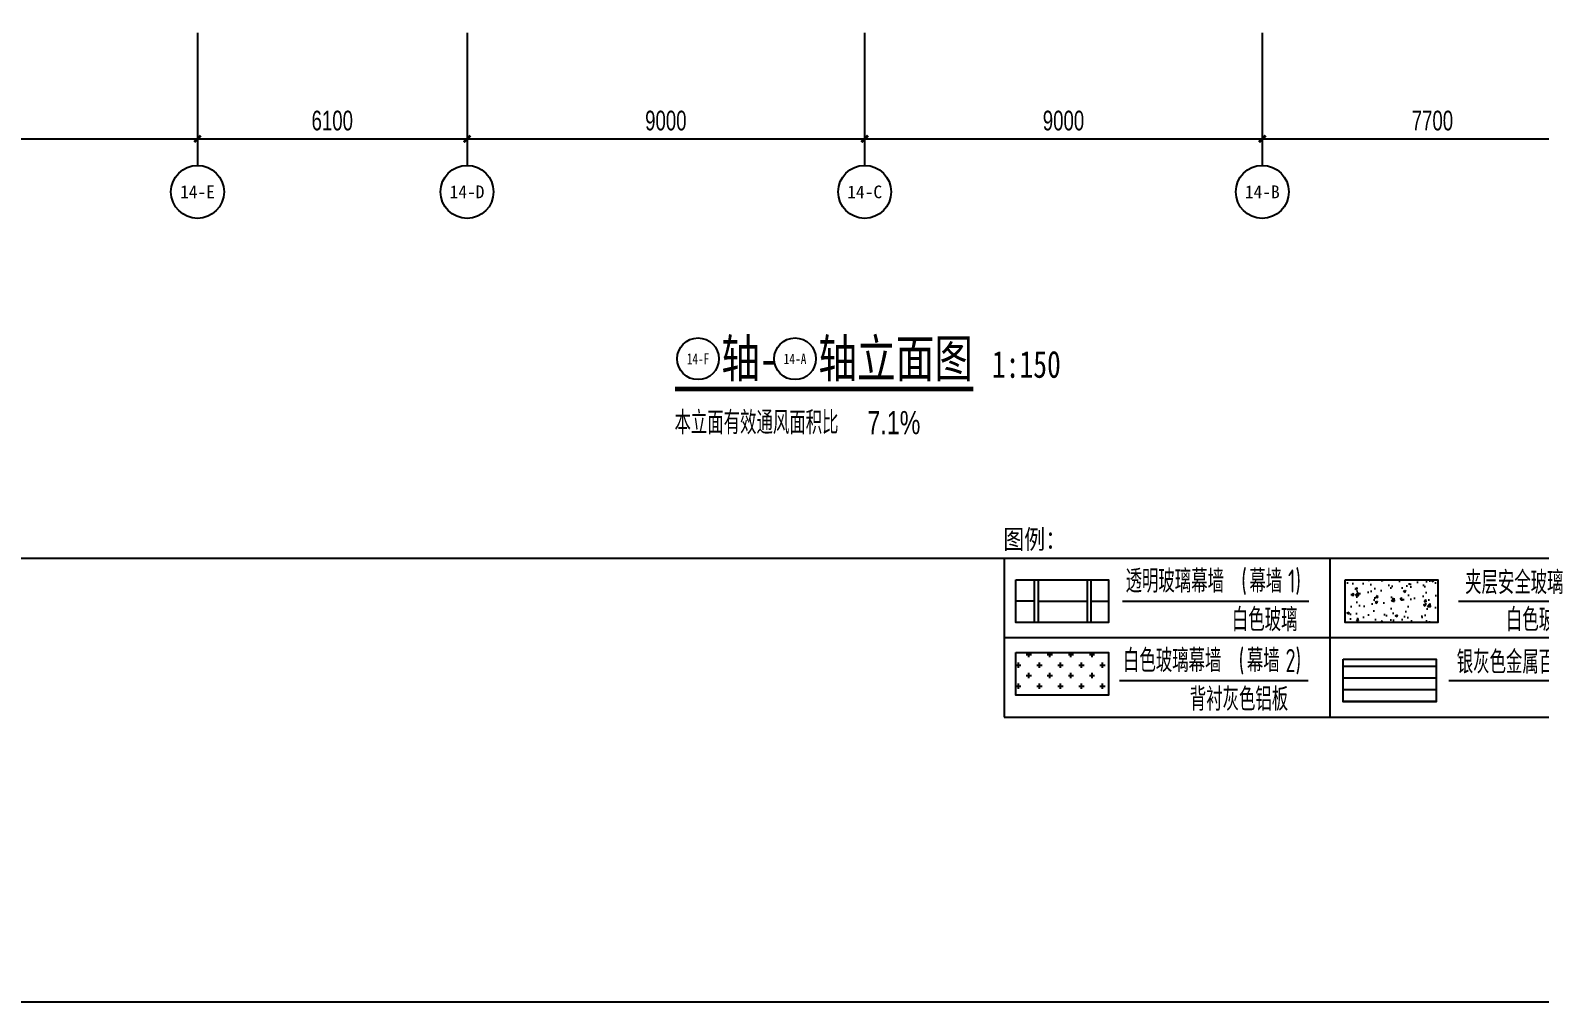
# Model space of a CAD drawing. Extents: x -483182 to 812890, y -390528 to -214858.
# Drawn here: x 405104 to 439272, y -343892 to -321887 of the extents above; entities that cross this region are included whole.
import ezdxf
from ezdxf.enums import TextEntityAlignment as Align

# ---------------------------------------------------------------- set-up
doc = ezdxf.new("R2010")
doc.units = 0
doc.header["$LTSCALE"] = 1000
doc.header["$MEASUREMENT"] = 0
for name, color, linetype in [('01-标注_轴线坐标', 132, 'Continuous'), ('02-TEXT_标注', 130, 'Continuous'), ('02-TEXT_轴号', 7, 'Continuous'), ('AXIS_TEXT', 7, 'Continuous'), ('DIM_SYMB', 3, 'Continuous'), ('X-立面图例$0$01-标注_符号', 200, 'Continuous'), ('X-立面图例$0$02-TEXT_标注', 130, 'Continuous'), ('X-立面图例$0$03-表格_197', 197, 'Continuous'), ('X-立面图例$0$05-填充_156', 156, 'Continuous'), ('X-立面图例$0$05-填充_天正', 26, 'Continuous'), ('X-立面图例$0$A-0-图名图例', 2, 'Continuous'), ('X-立面图例$0$A-C_窗', 140, 'Continuous'), ('建-标注-文本', 254, 'Continuous')]:
    doc.layers.add(name, color=color, linetype=linetype)
doc.layers.add('04-不打印_辅助线', color=165, linetype='Continuous', plot=False)
doc.styles.add('_TCH_AXIS', font='STXIHEI_0.TTF', dxfattribs={"width": 0.75})
doc.styles.add('_TCH_DIM_T3', font='ros.shx', dxfattribs={"width": 0.705882, "bigfont": 'jd.shx'})
doc.styles.add('_TCH_LABEL', font='ros.shx', dxfattribs={"width": 0.75, "bigfont": 'jd.shx'})
doc.styles.add('COMPLEX', font='COMPLEX')
doc.styles.get("Standard").update_dxf_attribs({"font": 'STXIHEI_0.TTF', "width": 0.75})
doc.styles.add('X-立面图例$0$_TCH_LABEL', font='ROS1', dxfattribs={"width": 0.75, "bigfont": 'JD'})
doc.styles.add('X-立面图例$0$HT_HWXH', font='STXIHEI_0.TTF', dxfattribs={"width": 0.8})
doc.dimstyles.new('_TCH_ARCH&&150', dxfattribs={"dimtxt": 446.25, "dimasz": 150, "dimexe": 375, "dimexo": 450, "dimgap": 189.375, "dimtad": 1, "dimdec": 0, "dimzin": 0, "dimdsep": 46, "dimtxsty": '_TCH_DIM_T3', "dimblk": 'ARCHTICK', "dimcen": 0.09, "dimclrt": 7, "dimazin": 2, "dimtfac": 1, "dimtdec": 0, "dimtix": 1, "dimtmove": 2, "dimatfit": 3, "dimfxl": 0, "dimtolj": 1, "dimtzin": 0, "dimarcsym": 0})

# ---------------------------------------------------------------- blocks, each defined once
blk = doc.blocks.new('X-立面图例')
at = {"layer": 'X-立面图例$0$05-填充_156'}
h = blk.add_hatch(dxfattribs=at)
h.set_pattern_fill('CROSS', color=136, scale=100)
h.set_pattern_definition([(0, (-1603.78, -29391.35), (158.75, 158.75), [79.375, -238.125]), (90, (-1564.1, -29431.04), (-158.75, 158.75), [79.375, -238.125])])
h.paths.add_polyline_path([(178, 972), (178, 328), (1578, 328), (1578, 972)])
at = {"layer": 'X-立面图例$0$05-填充_天正'}
h = blk.add_hatch(dxfattribs=at)
h.set_pattern_fill('AR-CONC', color=256, scale=200)
h.set_pattern_definition([(50, (-2384.33, -29491.35), (364.3693, -31.8782), [38.1, -419.1]), (355, (-2384.33, -29491.35), (-70.4857, 382.1133), [30.48, -335.28]), (100.451, (-2353.97, -29494), (293.885, 350.2334), [32.38, -356.18]), (46.1842, (-2384.33, -29389.75), (542.158, -84.0847), [57.15, -628.65]), (96.6356, (-2339.15, -29396.76), (474.8085, 494.851), [48.57, -534.27]), (351.184, (-2384.33, -29389.75), (474.809, 494.85), [45.72, -502.92]), (21, (-2333.53, -29415.15), (303.2298, -204.531), [38.1, -419.1]), (326, (-2333.53, -29415.15), (123.604, 368.376), [30.48, -335.28]), (71.4514, (-2308.26, -29432.2), (426.833, 163.8457), [32.38, -356.18]), (37.5, (-2384.33, -29491.35), (6.1772, 169.1101), [0, -331.216, 0, -340.36, 0, -336.55]), (7.5, (-2384.33, -29491.35), (133.6393, 200.3611), [0, -194.056, 0, -323.596, 0, -128.27]), (327.5, (-2497.62, -29491.35), (271.1812, -11.4575), [0, -127, 0, -396.24, 0, -525.78]), (317.5, (-2548.42, -29491.35), (296.2584, 50.853), [0, -165.1, 0, -263.144, 0, -373.38])])
h.paths.add_polyline_path([(6547, 1428), (6547, 2072), (5147, 2072), (5147, 1428)])
at = {"layer": 'X-立面图例$0$A-C_窗'}
h = blk.add_hatch(dxfattribs=at)
h.set_pattern_fill('ANSI31', color=256, scale=110, angle=135)
h.set_pattern_definition([(180, (-3998.79, -1200), (-4e-14, -174.625), [])])
h.paths.add_polyline_path([(6518, 228), (6518, 872), (5118, 872), (5118, 228)])
at = {"layer": 'X-立面图例$0$01-标注_符号'}
for p, q in [((1787, 1750), (4599, 1750)), ((6856, 1750), (8734, 1750)), ((1740, 550), (4587, 550)), ((6712, 550), (8896, 550))]:
    blk.add_line(p, q, dxfattribs=at)
at = {"layer": 'X-立面图例$0$03-表格_197'}
for p, q in [((0, 2400), (24597, 2400)), ((0, 2400), (0, 0)), ((4915, 2400), (4915, 0)), ((0, 1200), (24597, 1200)), ((0, 0), (24597, 0))]:
    blk.add_line(p, q, dxfattribs=at)
at = {"layer": 'X-立面图例$0$A-C_窗'}
for p, q in [((461, 1428), (461, 2072)), ((521, 1428), (521, 2072)), ((1257, 1428), (1257, 2072)), ((1317, 1428), (1317, 2072)), ((461, 1750), (178, 1750)), ((521, 1750), (1257, 1750)), ((1317, 1750), (1578, 1750))]:
    blk.add_line(p, q, dxfattribs=at)
for points in [[(178, 2072), (1578, 2072), (1578, 1428), (178, 1428)], [(5147, 2072), (6547, 2072), (6547, 1428), (5147, 1428)], [(178, 972), (1578, 972), (1578, 328), (178, 328)], [(5118, 872), (6518, 872), (6518, 228), (5118, 228)]]:
    blk.add_lwpolyline(points, close=True, dxfattribs=at)
at = {"layer": 'X-立面图例$0$02-TEXT_标注', "style": 'X-立面图例$0$_TCH_LABEL', "width": 0.75}
for s, height, p in [('透明玻璃幕墙', 347.3, (1834, 1878)), ('(', 350, (3580, 1878)), ('幕墙', 347.3, (3702, 1878)), ('1)', 350, (4284, 1878)), ('夹层安全玻璃', 347.3, (6957, 1855)), ('白色玻璃', 347.3, (3438, 1295)), ('白色玻璃', 347.3, (7573, 1295)), ('白色玻璃幕墙', 347.3, (1795, 678)), ('(', 350, (3541, 678)), ('幕墙', 347.3, (3664, 678)), ('2)', 350, (4246, 678)), ('银灰色金属百叶', 347.3, (6831, 655)), ('背衬灰色铝板', 347.3, (2803, 95))]:
    blk.add_text(s, height=height, dxfattribs=at).set_placement(p)
at = {"layer": 'X-立面图例$0$A-0-图名图例', "style": 'X-立面图例$0$HT_HWXH', "width": 0.8}
blk.add_text('图例：', height=290.1, dxfattribs=at).set_placement((-12, 2538))
blk = doc.blocks.new('_AXISO')
blk.add_circle((0, 0), 0.5)
at = {"layer": 'AXIS_TEXT', "style": 'COMPLEX', "width": 1.041667}
blk.add_attdef('A', text='', height=0.56, dxfattribs=at).set_placement((-0.25, -0.28), (0.25, -0.28), align=Align.FIT)
blk = doc.blocks.new('_ArchTick')
at = {"color": 0, "linetype": 'ByBlock', "const_width": 0.4}
blk.add_lwpolyline([(-0.5, -0.5), (0.5, 0.5)], dxfattribs=at)
blk = doc.blocks.new('*D815')
at = {"layer": '01-标注_轴线坐标', "color": 0, "lineweight": -2, "transparency": 16777216}
for p, q in [((432991, -322999), (432991, -324724)), ((440691, -322999), (440691, -324724)), ((432991, -324349), (440691, -324349))]:
    blk.add_line(p, q, dxfattribs=at)
at = {"layer": 'Defpoints', "color": 0, "transparency": 16777216}
for p in [(432991, -322549), (440691, -322549), (440691, -324349)]:
    blk.add_point(p, dxfattribs=at)
at = {"layer": '01-标注_轴线坐标', "color": 0, "lineweight": -2, "transparency": 16777216, "xscale": 150, "yscale": 150, "zscale": 150, "rotation": 180}
blk.add_blockref('_ArchTick', (432991, -324349), dxfattribs=at)
at = {"layer": '01-标注_轴线坐标', "color": 0, "lineweight": -2, "transparency": 16777216, "xscale": 150, "yscale": 150, "zscale": 150}
blk.add_blockref('_ArchTick', (440691, -324349), dxfattribs=at)
at = {"layer": '01-标注_轴线坐标', "color": 7, "transparency": 16777216, "insert": (436841, -323937), "char_height": 446.2, "attachment_point": 5, "style": '_TCH_DIM_T3'}
blk.add_mtext('\\A1;7700', dxfattribs=at)
blk = doc.blocks.new('*D816')
at = {"layer": '01-标注_轴线坐标', "color": 0, "lineweight": -2, "transparency": 16777216}
for p, q in [((423991, -322999), (423991, -324724)), ((432991, -322999), (432991, -324724)), ((423991, -324349), (432991, -324349))]:
    blk.add_line(p, q, dxfattribs=at)
at = {"layer": 'Defpoints', "color": 0, "transparency": 16777216}
for p in [(423991, -322549), (432991, -322549), (432991, -324349)]:
    blk.add_point(p, dxfattribs=at)
at = {"layer": '01-标注_轴线坐标', "color": 0, "lineweight": -2, "transparency": 16777216, "xscale": 150, "yscale": 150, "zscale": 150, "rotation": 180}
blk.add_blockref('_ArchTick', (423991, -324349), dxfattribs=at)
at = {"layer": '01-标注_轴线坐标', "color": 0, "lineweight": -2, "transparency": 16777216, "xscale": 150, "yscale": 150, "zscale": 150}
blk.add_blockref('_ArchTick', (432991, -324349), dxfattribs=at)
at = {"layer": '01-标注_轴线坐标', "color": 7, "transparency": 16777216, "insert": (428491, -323937), "char_height": 446.2, "attachment_point": 5, "style": '_TCH_DIM_T3'}
blk.add_mtext('\\A1;9000', dxfattribs=at)
blk = doc.blocks.new('*D817')
at = {"layer": '01-标注_轴线坐标', "color": 0, "lineweight": -2, "transparency": 16777216}
for p, q in [((414991, -322999), (414991, -324724)), ((423991, -322999), (423991, -324724)), ((414991, -324349), (423991, -324349))]:
    blk.add_line(p, q, dxfattribs=at)
at = {"layer": 'Defpoints', "color": 0, "transparency": 16777216}
for p in [(414991, -322549), (423991, -322549), (423991, -324349)]:
    blk.add_point(p, dxfattribs=at)
at = {"layer": '01-标注_轴线坐标', "color": 0, "lineweight": -2, "transparency": 16777216, "xscale": 150, "yscale": 150, "zscale": 150, "rotation": 180}
blk.add_blockref('_ArchTick', (414991, -324349), dxfattribs=at)
at = {"layer": '01-标注_轴线坐标', "color": 0, "lineweight": -2, "transparency": 16777216, "xscale": 150, "yscale": 150, "zscale": 150}
blk.add_blockref('_ArchTick', (423991, -324349), dxfattribs=at)
at = {"layer": '01-标注_轴线坐标', "color": 7, "transparency": 16777216, "insert": (419491, -323937), "char_height": 446.2, "attachment_point": 5, "style": '_TCH_DIM_T3'}
blk.add_mtext('\\A1;9000', dxfattribs=at)
blk = doc.blocks.new('*D818')
at = {"layer": '01-标注_轴线坐标', "color": 0, "lineweight": -2, "transparency": 16777216}
for p, q in [((408891, -322999), (408891, -324724)), ((414991, -322999), (414991, -324724)), ((408891, -324349), (414991, -324349))]:
    blk.add_line(p, q, dxfattribs=at)
at = {"layer": 'Defpoints', "color": 0, "transparency": 16777216}
for p in [(408891, -322549), (414991, -322549), (414991, -324349)]:
    blk.add_point(p, dxfattribs=at)
at = {"layer": '01-标注_轴线坐标', "color": 0, "lineweight": -2, "transparency": 16777216, "xscale": 150, "yscale": 150, "zscale": 150, "rotation": 180}
blk.add_blockref('_ArchTick', (408891, -324349), dxfattribs=at)
at = {"layer": '01-标注_轴线坐标', "color": 0, "lineweight": -2, "transparency": 16777216, "xscale": 150, "yscale": 150, "zscale": 150}
blk.add_blockref('_ArchTick', (414991, -324349), dxfattribs=at)
at = {"layer": '01-标注_轴线坐标', "color": 7, "transparency": 16777216, "insert": (411941, -323937), "char_height": 446.2, "attachment_point": 5, "style": '_TCH_DIM_T3'}
blk.add_mtext('\\A1;6100', dxfattribs=at)
blk = doc.blocks.new('*D819')
at = {"layer": '01-标注_轴线坐标', "color": 0, "lineweight": -2, "transparency": 16777216}
for p, q in [((399891, -322999), (399891, -324724)), ((408891, -322999), (408891, -324724)), ((399891, -324349), (408891, -324349))]:
    blk.add_line(p, q, dxfattribs=at)
at = {"layer": 'Defpoints', "color": 0, "transparency": 16777216}
for p in [(399891, -322549), (408891, -322549), (408891, -324349)]:
    blk.add_point(p, dxfattribs=at)
at = {"layer": '01-标注_轴线坐标', "color": 0, "lineweight": -2, "transparency": 16777216, "xscale": 150, "yscale": 150, "zscale": 150, "rotation": 180}
blk.add_blockref('_ArchTick', (399891, -324349), dxfattribs=at)
at = {"layer": '01-标注_轴线坐标', "color": 0, "lineweight": -2, "transparency": 16777216, "xscale": 150, "yscale": 150, "zscale": 150}
blk.add_blockref('_ArchTick', (408891, -324349), dxfattribs=at)
at = {"layer": '01-标注_轴线坐标', "color": 7, "transparency": 16777216, "insert": (404391, -323937), "char_height": 446.2, "attachment_point": 5, "style": '_TCH_DIM_T3'}
blk.add_mtext('\\A1;9000', dxfattribs=at)

msp = doc.modelspace()

# ---------------------------------------------------------------- linework, layer by layer
msp.add_lwpolyline([(-52242.7, -343891.9), (501855.5, -343891.9), (501855.5, -214857.7), (-52242.7, -214857.7)], close=True)
at = {"layer": '01-标注_轴线坐标'}
for p, q in [((408891, -321949.2), (408891, -324949.2)), ((414991, -321949.2), (414991, -324949.2)), ((423991, -321949.2), (423991, -324949.2)), ((432991, -321949.2), (432991, -324949.2))]:
    msp.add_line(p, q, dxfattribs=at)
at = {"layer": '04-不打印_辅助线'}
msp.add_lwpolyline([(364891, -333841.9), (464041, -333841.9), (464041, -294391.9), (364891, -294391.9)], close=True, dxfattribs=at)
at = {"layer": 'DIM_SYMB', "const_width": 105}
msp.add_lwpolyline([(419695, -330011.9), (426450.6, -330011.9)], dxfattribs=at)
at = {"layer": '建-标注-文本'}
for centre in [(420220, -329329.4), (422415.1, -329329.4)]:
    msp.add_circle(centre, 472.5, dxfattribs=at)

# ---------------------------------------------------------------- block references
at = {"xscale": 1.5, "yscale": 1.5, "zscale": 1.5}
msp.add_blockref('X-立面图例', (427145.7, -337441.9), dxfattribs=at)
at = {"layer": '01-标注_轴线坐标'}
ref = msp.add_blockref('_AXISO', (408891, -325549.2), dxfattribs=dict(at, xscale=1200, yscale=1200, zscale=1200))
ref.add_attrib('A', '14-E', dxfattribs={"layer": '02-TEXT_轴号', "height": 293.79, "style": '_TCH_AXIS', "width": 1.35013}).set_placement((408497.5, -325696.1), (409284.5, -325696.1), align=Align.FIT)
ref = msp.add_blockref('_AXISO', (414991, -325549.2), dxfattribs=dict(at, xscale=1200, yscale=1200, zscale=1200))
ref.add_attrib('A', '14-D', dxfattribs={"layer": '02-TEXT_轴号', "height": 290.39, "style": '_TCH_AXIS', "width": 1.237834}).set_placement((414596.9, -325694.4), (415385.1, -325694.4), align=Align.FIT)
ref = msp.add_blockref('_AXISO', (423991, -325549.2), dxfattribs=dict(at, xscale=1200, yscale=1200, zscale=1200))
ref.add_attrib('A', '14-C', dxfattribs={"layer": '02-TEXT_轴号', "height": 287.06, "style": '_TCH_AXIS', "width": 1.215712}).set_placement((423596.3, -325692.8), (424385.7, -325692.8), align=Align.FIT)
ref = msp.add_blockref('_AXISO', (432991, -325549.2), dxfattribs=dict(at, xscale=1200, yscale=1200, zscale=1200))
ref.add_attrib('A', '14-B', dxfattribs={"layer": '02-TEXT_轴号', "height": 290.39, "style": '_TCH_AXIS', "width": 1.342318}).set_placement((432596.9, -325694.4), (433385.1, -325694.4), align=Align.FIT)

# ---------------------------------------------------------------- texts
at = {"layer": '02-TEXT_标注', "style": '_TCH_LABEL', "width": 0.75}
for s, height, p in [('本立面有效通风面积比', 520.93, (419686.9, -331037.1)), ('7.1%', 525, (424051.7, -331037.1))]:
    msp.add_text(s, height=height, dxfattribs=at).set_placement(p)
at = {"layer": '建-标注-文本', "width": 0.75}
for s, height, p in [('轴', 856.3, (420745, -329749.4)), ('轴立面图', 856.28, (422940.1, -329749.4)), ('1:150', 611.63, (426870.6, -329759.7)), ('-', 856.3, (421604.7, -329749.4))]:
    msp.add_text(s, height=height, dxfattribs=at).set_placement(p)
at = {"layer": '建-标注-文本'}
for s, height, width, p, p2 in [('14-F', 253.57, 1.185185, (419966.4, -329456.2), (420473.6, -329456.2)), ('14-A', 237.61, 1.195402, (422157.7, -329448.2), (422672.5, -329448.2))]:
    msp.add_text(s, height=height, dxfattribs=dict(at, width=width)).set_placement(p, p2, align=Align.FIT)

# ---------------------------------------------------------------- dimensions: what is measured, and where the dimension line sits
at = {"layer": '01-标注_轴线坐标'}
for p1, p2, picture, middle in [((399891, -322549.2), (408891, -322549.2), '*D819', (404391, -323936.7)), ((408891, -322549.2), (414991, -322549.2), '*D818', (411941, -323936.7)), ((414991, -322549.2), (423991, -322549.2), '*D817', (419491, -323936.7)), ((423991, -322549.2), (432991, -322549.2), '*D816', (428491, -323936.7)), ((432991, -322549.2), (440691, -322549.2), '*D815', (436841, -323936.7))]:
    dim = msp.add_aligned_dim(p1=p1, p2=p2, distance=-1800, dimstyle='_TCH_ARCH&&150', dxfattribs=at)
    dim.commit()
    dim.dimension.update_dxf_attribs({"geometry": picture, "text_midpoint": middle})

doc.saveas('drawing.dxf')
